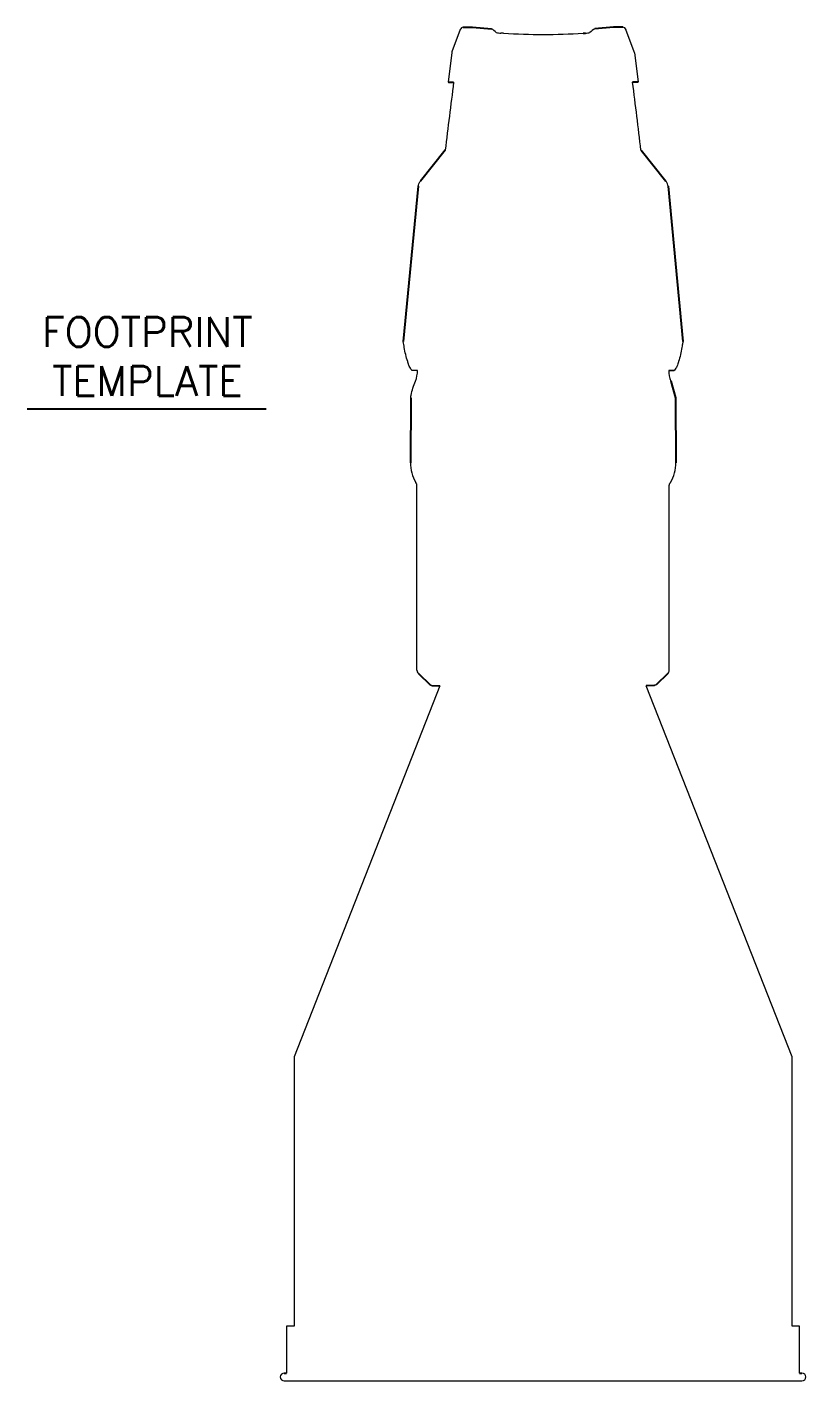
# Model space of a CAD drawing. Extents: x 2 to 136, y 1 to 99.
# Drawn here: x 115.78 to 135.5, y 65.09 to 99.38 of the extents above; entities that cross this region are included whole.
import ezdxf
from ezdxf.enums import TextEntityAlignment as Align

# ---------------------------------------------------------------- set-up
doc = ezdxf.new("R2010")
doc.units = 0
doc.header["$MEASUREMENT"] = 0
doc.linetypes.add('SLD-Solid', pattern=[0])
doc.layers.add('OBJECT', color=7, linetype='CONTINUOUS')
doc.styles.get("Standard").update_dxf_attribs({"font": 'SIMPLEX'})

msp = doc.modelspace()

# ---------------------------------------------------------------- linework, layer by layer
at = {"layer": 'OBJECT', "lineweight": 15}
for p, q in [((126.748, 99.318), (126.54, 98.752)), ((131.155, 98.752), (130.946, 99.318)), ((126.534, 98.73), (126.444, 97.995)), ((131.161, 98.73), (131.251, 97.995)), ((125.653, 83.094), (125.653, 87.778)), ((132.043, 83.094), (132.043, 87.778))]:
    msp.add_line(p, q, dxfattribs=at)
at = {"layer": 'OBJECT'}
for p, q in [((126.827, 99.382), (127.062, 99.383)), ((127.062, 99.383), (127.537, 99.34)), ((129.864, 99.226), (129.917, 99.229)), ((130.632, 99.383), (130.158, 99.34)), ((130.868, 99.382), (130.632, 99.383)), ((126.454, 97.983), (126.582, 97.983)), ((131.241, 97.983), (131.114, 97.983)), ((126.369, 96.263), (125.739, 95.48)), ((131.327, 96.263), (131.956, 95.48)), ((125.684, 95.352), (125.306, 91.415)), ((132.011, 95.352), (132.389, 91.416)), ((132.079, 90.417), (132.199, 89.988)), ((125.496, 89.988), (125.488, 88.348)), ((132.199, 89.988), (132.208, 88.348)), ((125.689, 83.006), (125.988, 82.718)), ((132.006, 83.006), (131.707, 82.718)), ((126.03, 82.706), (126.232, 82.693)), ((131.665, 82.706), (131.461, 82.693)), ((122.292, 65.287), (122.352, 65.287)), ((135.341, 65.287), (135.402, 65.287))]:
    msp.add_line(p, q, dxfattribs=at)
at = {"layer": 'OBJECT', "color": 1}
msp.add_line((115.781, 89.71), (121.834, 89.71), dxfattribs=at)
at = {"layer": 'OBJECT', "linetype": 'SLD-Solid', "lineweight": 15}
for p, q in [((126.232, 82.693), (122.54, 73.295)), ((135.153, 73.295), (131.461, 82.693)), ((122.54, 73.295), (122.54, 66.476)), ((135.153, 66.476), (135.153, 73.295)), ((122.352, 66.476), (122.352, 65.287)), ((122.54, 66.476), (122.352, 66.476)), ((135.341, 66.476), (135.153, 66.476)), ((135.341, 65.287), (135.341, 66.476)), ((122.292, 65.087), (135.402, 65.087))]:
    msp.add_line(p, q, dxfattribs=at)
at = {"layer": 'OBJECT', "lineweight": 15}
for centre, radius, start, end in [((126.835, 99.292), 0.0904, 95.1369, 163.42), ((127.225, 98.78), 0.641, 47.0204, 60.8624), ((127.771, 99.536), 0.307, 249.0983, 271.1655), ((128.848, 116.288), 17.092, 266.6226, 273.4087), ((129.923, 99.536), 0.307, 268.8345, 290.9017), ((130.47, 98.78), 0.641, 119.1376, 132.9796), ((130.86, 99.292), 0.0904, 16.58, 84.8631), ((126.634, 98.718), 0.1, 159.8, 173), ((131.062, 98.718), 0.1, 7, 20.2), ((275.253, 78.711), 149.915, 172.61385, 173.27623), ((126.454, 97.993), 0.01, 173, 270), ((-17.558, 78.711), 149.915, 6.72377, 7.38615), ((131.241, 97.993), 0.01, 270, 7), ((121.819, 90.72), 3.556, 8.8366, 11.2695), ((124.98, 90.674), 0.686, 337.9441, 0.5007), ((132.714, 90.674), 0.685, 179.4791, 202.0761), ((133.845, 90.681), 1.68, 179.9629, 180.0371), ((124.814, 89.994), 0.683, 359.4998, 1.6642), ((126.488, 88.348), 1, 180, 210.0005), ((131.208, 88.348), 1, 329.9995, 360), ((125.778, 83.094), 0.125, 179.9996, 225.0011), ((125.778, 83.094), 0.125, 179.9996, 225.0012), ((131.918, 83.094), 0.125, 314.9989, 0.0004), ((131.918, 83.094), 0.125, 314.9988, 0.0004)]:
    msp.add_arc(centre, radius, start, end, dxfattribs=at)
at = {"layer": 'OBJECT', "linetype": 'SLD-Solid', "lineweight": 15}
for centre, start, end in [((122.292, 65.187), 90, 270), ((135.402, 65.187), 270, 90)]:
    msp.add_arc(centre, 0.1, start, end, dxfattribs=at)
at = {"layer": 'OBJECT', "lineweight": 15}
for points in [[(127.841, 99.226), (127.777, 99.229)], [(125.437, 90.852), (125.42, 90.907)], [(132.275, 90.907), (132.258, 90.852)], [(125.496, 90.013), (125.506, 90.058)], [(125.644, 87.809), (125.622, 87.848)], [(132.051, 87.809), (132.074, 87.848)], [(125.988, 82.718), (126.03, 82.706)], [(131.707, 82.718), (131.665, 82.706)]]:
    msp.add_open_spline(points, degree=1, dxfattribs=at)
for points, knots in [([(125.685, 95.352), (125.689, 95.371), (125.697, 95.418), (125.723, 95.457), (125.739, 95.48)], [0, 0, 0, 0, 0.40422, 1, 1, 1, 1]), ([(132.01, 95.352), (132.007, 95.371), (131.998, 95.418), (131.972, 95.457), (131.956, 95.48)], [0, 0, 0, 0, 0.40422, 1, 1, 1, 1]), ([(125.42, 90.907), (125.401, 90.966), (125.363, 91.085), (125.343, 91.206), (125.332, 91.266)], [0, 0, 0, 0, 0.499145, 1, 1, 1, 1]), ([(132.363, 91.266), (132.353, 91.206), (132.332, 91.085), (132.294, 90.967), (132.275, 90.907)], [0, 0, 0, 0, 0.499153, 1, 1, 1, 1]), ([(132.389, 91.415), (132.389, 91.415), (132.39, 91.418), (132.387, 91.404), (132.381, 91.373), (132.372, 91.326), (132.366, 91.286), (132.363, 91.266)], [0, 0, 0, 0, 0.044289, 0.29956, 0.562254, 0.778958, 1, 1, 1, 1]), ([(125.531, 90.68), (125.53, 90.68), (125.529, 90.681), (125.525, 90.683), (125.515, 90.695), (125.488, 90.74), (125.454, 90.797), (125.441, 90.84), (125.437, 90.852)], [0, 0, 0, 0, 0.008656, 0.020055, 0.062765, 0.226499, 0.787567, 1, 1, 1, 1]), ([(125.666, 90.68), (125.638, 90.68), (125.593, 90.68), (125.548, 90.68), (125.531, 90.68)], [0, 0, 0, 0, 0.619549, 1, 1, 1, 1]), ([(132.029, 90.683), (132.054, 90.683), (132.099, 90.683), (132.145, 90.683), (132.164, 90.683)], [0, 0, 0, 0, 0.56264, 1, 1, 1, 1]), ([(132.164, 90.68), (132.129, 90.68), (132.084, 90.68), (132.039, 90.68), (132.029, 90.68)], [0, 0, 0, 0, 0.775376, 1, 1, 1, 1]), ([(132.258, 90.852), (132.25, 90.831), (132.232, 90.779), (132.198, 90.719), (132.172, 90.686), (132.169, 90.683), (132.167, 90.681), (132.165, 90.68), (132.164, 90.68), (132.164, 90.68)], [0, 0, 0, 0, 0.3745, 0.926844, 0.953375, 0.977898, 0.987314, 0.997171, 1, 1, 1, 1]), ([(125.506, 90.058), (125.519, 90.118), (125.547, 90.239), (125.593, 90.357), (125.616, 90.417)], [0, 0, 0, 0, 0.499048, 1, 1, 1, 1]), ([(125.653, 87.778), (125.652, 87.785), (125.651, 87.796), (125.646, 87.806), (125.644, 87.809)], [0, 0, 0, 0, 0.643567, 1, 1, 1, 1]), ([(132.043, 87.778), (132.043, 87.785), (132.044, 87.796), (132.049, 87.806), (132.051, 87.809)], [0, 0, 0, 0, 0.643567, 1, 1, 1, 1])]:
    msp.add_open_spline(points, degree=3, knots=knots, dxfattribs=at)

# ---------------------------------------------------------------- texts
at = {"layer": 'OBJECT', "color": 1}
for s, p in [('FOOTPRINT', (118.826, 91.285)), ('TEMPLATE', (118.826, 90.041))]:
    msp.add_text(s, height=0.75, dxfattribs=at).set_placement(p, align=Align.CENTER)

doc.saveas('drawing.dxf')
